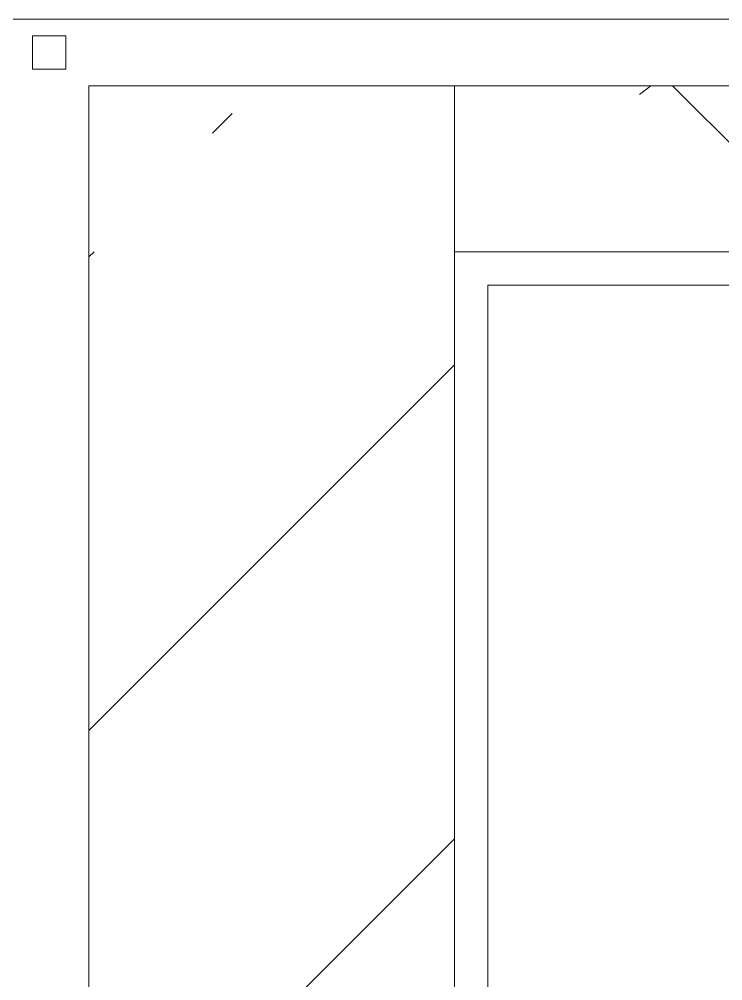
# Model space of a CAD drawing. Header units: millimetres. Extents: x 81494 to 296443, y -8553 to 29000.
# Drawn here: x 254141 to 254565, y 19591 to 20170 of the extents above; entities that cross this region are included whole.
import ezdxf

# ---------------------------------------------------------------- set-up
doc = ezdxf.new("R2010")
doc.units = ezdxf.units.MM
for name, color, linetype, lineweight, true_color in [('A-FLOR-1', 7, 'Continuous', 5, 0xb7b7b7), ('A-FLOR-2', 7, 'Continuous', 5, 0xaaaaaa), ('I-WALL-4', 7, 'Continuous', 5, 0x737373), ('I-WALL-5', 7, 'Continuous', 5, 0x787878)]:
    doc.layers.add(name, color=color, linetype=linetype, lineweight=lineweight, true_color=true_color)
doc.layers.add('A-WALL-4', color=7, linetype='Continuous', lineweight=5)
doc.layers.add('I-WALL-3', color=7, linetype='Continuous', lineweight=5)

msp = doc.modelspace()

# ---------------------------------------------------------------- hatches: boundary and pattern name
at = {"layer": 'I-WALL-3'}
h = msp.add_hatch(dxfattribs=at)
h.set_pattern_fill('FP_96', color=256, style=0, pattern_type=2)
h.set_pattern_definition([(45, (169433.17, 0), (-285.1231, 285.1231), []), (45, (169718.3, 0), (-285.1231, 285.1231), [504.031, -100.806, 16.764, -84.042])])
h.paths.add_polyline_path([(254183.17, 17270), (254403.17, 17270), (254403.17, 20130), (254183.17, 20130), (254183.17, 17290)])
at = {"layer": 'I-WALL-5'}
h = msp.add_hatch(dxfattribs=at)
h.set_pattern_fill('FP_125', color=256, style=0, pattern_type=2)
h.set_pattern_definition([(135, (169433.17, 0), (-377.1708, -377.1708), [533.4, -88.9, 17.78, -88.9]), (135, (169433.17, 376.94), (-377.1708, -377.1708), []), (50, (169433.17, 0), (637.6445, -55.7866), [66.675, -733.425]), (355, (169433.2, 0), (-123.3494, 668.699), [53.34, -586.74]), (100.451, (169486.3, -4.65), (514.299, 612.908), [56.665, -623.315]), (46.184, (169433.2, 177.8), (948.7764, -147.15), [100.012, -1100.137]), (96.636, (169512.2, 165.5), (830.909, 865.997), [84.998, -934.973]), (351.184, (169433.2, 177.8), (830.918, 865.988), [80.01, -880.11]), (21, (169522.07, 133.35), (530.6506, -357.9283), [66.675, -733.425]), (326, (169522.1, 133.35), (216.308, 644.6585), [53.34, -586.74]), (71.451, (169566.3, 103.5), (746.9596, 286.7243), [56.665, -623.315]), (37.5, (169433.17, 0), (10.81053, 295.9426), [16.764, -562.864, 16.764, -578.866, -588.962]), (37.5, (169433.17, 0), (10.81053, 295.9426), [-1175.258, 16.764, -572.198]), (7.5, (169433.17, 0), (233.8692, 350.6318), [16.764, -322.834, 16.764, -549.529, -224.472]), (7.5, (169433.17, 0), (233.8692, 350.6318), [-905.891, 16.764, -207.708]), (327.5, (169234.92, 0), (474.5678, -20.0513), [16.764, -205.486, 16.764, -676.656, -920.115]), (327.5, (169234.92, 0), (474.5678, -20.0513), [-915.67, 16.764, -903.351]), (317.5, (169146.02, 0), (518.4522, 88.9934), [16.764, -272.161, 16.764, -443.738, -653.415]), (317.5, (169146.02, 0), (518.4522, 88.9934), [-749.427, 16.764, -636.651])])
h.paths.add_polyline_path([(254515.1, 20030), (254613.17, 20030), (254613.17, 20130), (254403.17, 20130), (254403.17, 20030), (254473.17, 20030)])

# ---------------------------------------------------------------- linework, layer by layer
at = {"layer": 'A-FLOR-1'}
msp.add_line((256013.17, 20010), (254423.17, 20010), dxfattribs=at)
at = {"layer": 'A-FLOR-2'}
for p, q in [((253813.17, 20170), (255003.17, 20170)), ((254423.17, 20010), (254423.17, 17290))]:
    msp.add_line(p, q, dxfattribs=at)
at = {"layer": 'A-WALL-4'}
for p, q in [((254149.17, 20160), (254149.17, 20140)), ((254169.17, 20160), (254149.17, 20160)), ((254169.17, 20140), (254169.17, 20160)), ((254149.17, 20140), (254169.17, 20140))]:
    msp.add_line(p, q, dxfattribs=at)
at = {"layer": 'I-WALL-3'}
for p, q in [((254183.17, 20130), (254183.17, 15150)), ((254403.17, 20130), (254183.17, 20130)), ((254403.17, 17270), (254403.17, 20130))]:
    msp.add_line(p, q, dxfattribs=at)
at = {"layer": 'I-WALL-4'}
for p, q in [((254973.17, 20130), (254403.17, 20130)), ((254403.17, 20030), (254973.17, 20030))]:
    msp.add_line(p, q, dxfattribs=at)

doc.saveas('drawing.dxf')
